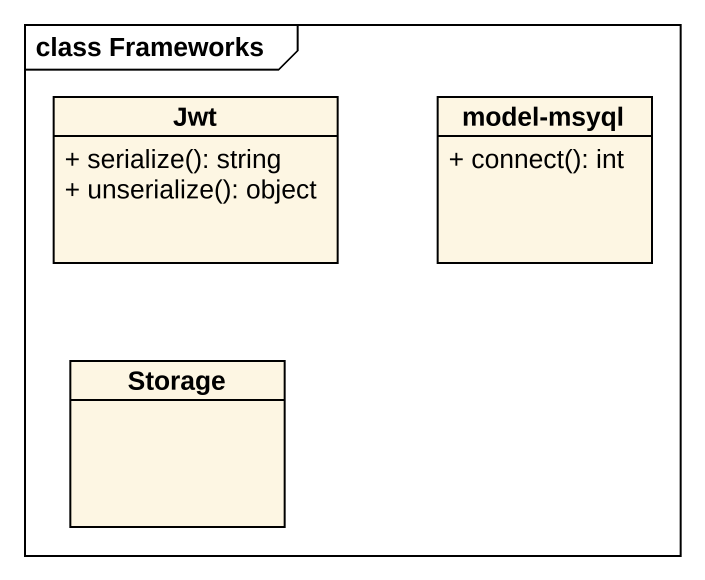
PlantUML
@startuml
mainframe class Frameworks
hide circle
hide empty members
skinparam classAttributeIconSize 0
class Jwt {
  + serialize(): string
  + unserialize(): object
}
class "model-msyql" as model_msyql {
  + connect(): int
}
class "Storage" as Storage_
@enduml
